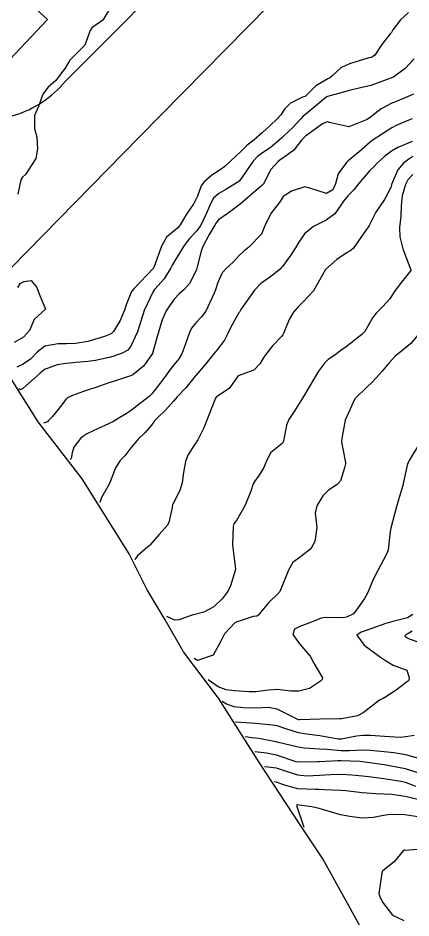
# Model space of a CAD drawing. Header units: metres. Extents: x 298520 to 308411, y 7433745 to 7450750.
# Drawn here: x 303270.6 to 303307.1, y 7440379.2 to 7440462.9 of the extents above; entities that cross this region are included whole.
import ezdxf

# ---------------------------------------------------------------- set-up
doc = ezdxf.new("R2010")
doc.units = ezdxf.units.M
doc.header["$LTSCALE"] = 10
for name, color, linetype in [('Area', 45, 'Continuous'), ('Curvas de Nivel 1m', 11, 'Continuous'), ('Curvas de Nivel 5m', 15, 'Continuous'), ('Edificações', 30, 'Continuous'), ('Vias Primárias', 230, 'Continuous')]:
    doc.layers.add(name, color=color, linetype=linetype)

msp = doc.modelspace()

# ---------------------------------------------------------------- linework, layer by layer
at = {"layer": 'Area'}
msp.add_polyline3d([(303303.464, 7440376.484, 732.471), (303298.935, 7440384.66, 740.491), (303296.839, 7440387.825, 738.931), (303293.066, 7440393.601, 743.311), (303289.262, 7440399.611, 740.822), (303286.002, 7440403.928, 742.541), (303284.275, 7440406.903, 742.591), (303282.614, 7440409.692, 742.571), (303280.954, 7440413.061, 743.171), (303276.582, 7440420.019, 744.022), (303272.472, 7440425.34, 747.932), (303267.745, 7440432.848, 750.011)], dxfattribs=at)
at = {"layer": 'Curvas de Nivel 1m', "flags": 128}
for points, elevation in [([(303306.898, 7440463.416), (303306.161, 7440462.738), (303305.467, 7440461.799), (303305.32, 7440461.575), (303305.201, 7440461.433), (303304.43, 7440460.458), (303303.776, 7440459.447), (303303.578, 7440459.302), (303303.431, 7440459.251), (303303.138, 7440459.163), (303301.425, 7440458.644), (303300.628, 7440458.281), (303299.795, 7440457.496), (303299.58, 7440457.328), (303299.409, 7440457.25), (303298.304, 7440456.612), (303297.385, 7440455.695), (303297.295, 7440455.62), (303297.059, 7440455.533), (303295.938, 7440454.984), (303295.372, 7440454.419), (303295.028, 7440453.892), (303294.735, 7440453.556), (303294.029, 7440452.89), (303293.35, 7440452.255), (303292.56, 7440451.582), (303291.893, 7440451.033), (303291.326, 7440450.504), (303290.854, 7440450.07), (303290.4, 7440449.609), (303289.834, 7440449.088), (303289.304, 7440448.725), (303288.642, 7440448.284), (303287.871, 7440447.634), (303287.637, 7440447.289), (303287.28, 7440446.339), (303286.95, 7440445.645), (303286.257, 7440444.661), (303285.686, 7440443.666), (303285.495, 7440443.413), (303285.238, 7440443.201), (303284.4, 7440442.51), (303283.942, 7440441.683), (303283.746, 7440441.154), (303283.222, 7440439.69), (303283.212, 7440439.67), (303283.193, 7440439.649), (303281.361, 7440437.717), (303281.17, 7440437.456), (303280.658, 7440436.225), (303280.496, 7440435.727), (303280.104, 7440434.765), (303279.483, 7440433.736), (303279.311, 7440433.548), (303279.12, 7440433.448), (303278.66, 7440433.288), (303277.113, 7440432.803), (303275.957, 7440432.623), (303275.111, 7440432.582), (303274.33, 7440432.578), (303273.109, 7440432.369), (303272.378, 7440431.821), (303271.772, 7440431.15), (303271.086, 7440430.697), (303270.507, 7440430.42)], 748), ([(303279.122, 7440463.744), (303278.508, 7440462.714), (303277.465, 7440462.004), (303277.33, 7440461.762), (303276.818, 7440460.394), (303276.186, 7440459.779), (303275.425, 7440459.001), (303274.976, 7440458.236), (303274.66, 7440457.798), (303274.112, 7440457.097), (303273.4, 7440456.482), (303272.915, 7440455.817), (303272.512, 7440454.687), (303272.13, 7440453.828), (303272.144, 7440452.621), (303272.342, 7440451.825), (303272.415, 7440450.736), (303272.257, 7440449.826), (303271.298, 7440448.351), (303271.03, 7440448.108), (303270.863, 7440447.844), (303270.597, 7440446.529)], 749), ([(303307.43, 7440459.105), (303306.614, 7440458.225), (303305.548, 7440457.429), (303305.46, 7440457.381), (303305.412, 7440457.361), (303303.992, 7440456.856), (303303.401, 7440456.645), (303302.449, 7440456.412), (303301.393, 7440456.168), (303300.873, 7440456.003), (303299.385, 7440455.606), (303299.312, 7440455.573), (303299.23, 7440455.502), (303297.367, 7440453.963), (303297.13, 7440453.767), (303296.902, 7440453.535), (303296.159, 7440452.738), (303295.347, 7440451.967), (303295.129, 7440451.769), (303294.898, 7440451.554), (303294.05, 7440450.845), (303293.325, 7440450.372), (303292.862, 7440450.034), (303292.477, 7440449.583), (303291.296, 7440447.883), (303291.158, 7440447.738), (303290.972, 7440447.603), (303289.942, 7440446.958), (303289.283, 7440446.585), (303288.77, 7440446.134), (303288.5, 7440445.628), (303288.131, 7440444.76), (303287.595, 7440443.645), (303287.238, 7440443.123), (303286.515, 7440442.372), (303285.979, 7440441.662), (303285.708, 7440441.173), (303285.203, 7440440.375), (303284.942, 7440439.927), (303284.82, 7440439.674), (303284.21, 7440438.652), (303283.334, 7440437.688), (303283.256, 7440437.605), (303283.171, 7440437.469), (303282.349, 7440435.702), (303282.056, 7440434.789), (303281.71, 7440433.711), (303281.109, 7440432.361), (303280.817, 7440432.012), (303280.276, 7440431.728), (303279.418, 7440431.417), (303279.097, 7440431.326), (303277.809, 7440431.043), (303277.09, 7440430.941), (303276.028, 7440430.842), (303275.087, 7440430.756), (303274.234, 7440430.65), (303273.079, 7440430.206), (303272.862, 7440430.027), (303272.634, 7440429.817), (303271.059, 7440428.423), (303270.82, 7440428.321), (303270.693, 7440428.4)], 747), ([(303307.389, 7440455.84), (303307.097, 7440455.703), (303306.448, 7440455.419), (303305.693, 7440455.114), (303305.378, 7440454.983), (303304.365, 7440454.448), (303303.365, 7440453.689), (303303.065, 7440453.454), (303301.356, 7440452.786), (303299.684, 7440453.172), (303299.361, 7440453.263), (303298.91, 7440453.059), (303297.347, 7440451.922), (303297.137, 7440451.741), (303296.972, 7440451.534), (303296.251, 7440450.618), (303295.319, 7440449.928), (303295.086, 7440449.783), (303294.785, 7440449.555), (303294.096, 7440448.772), (303293.487, 7440447.568), (303293.415, 7440447.445), (303293.289, 7440447.318), (303291.273, 7440445.6), (303290.134, 7440444.737), (303289.251, 7440444.141), (303289.029, 7440443.839), (303288.91, 7440443.625), (303288.379, 7440442.778), (303287.788, 7440441.642), (303287.644, 7440441.217), (303287.234, 7440439.649), (303287.192, 7440439.518), (303286.584, 7440438.251), (303286.056, 7440437.661), (303285.575, 7440437.26), (303285.164, 7440436.792), (303284.693, 7440436.14), (303284.391, 7440435.678), (303284.009, 7440434.812), (303283.662, 7440433.685), (303283.543, 7440433.262), (303283.103, 7440431.69), (303282.26, 7440430.528), (303281.279, 7440429.717), (303281.072, 7440429.611), (303279.66, 7440429.142), (303279.065, 7440428.949), (303277.844, 7440428.542), (303277.058, 7440428.278), (303276.686, 7440428.145), (303275.663, 7440427.784), (303275.252, 7440427.587), (303275.049, 7440427.406), (303274.353, 7440426.484), (303273.78, 7440425.803), (303273.415, 7440425.418), (303273.333, 7440425.347), (303272.983, 7440425.21)], 746), ([(303307.245, 7440451.411), (303305.908, 7440450.85), (303305.329, 7440450.507), (303304.711, 7440450.047), (303304.042, 7440449.443), (303303.681, 7440449.075), (303303.306, 7440448.717), (303302.249, 7440447.466), (303301.837, 7440446.92), (303301.276, 7440446.357), (303300.87, 7440445.882), (303300.618, 7440445.486), (303300.066, 7440444.681), (303299.249, 7440444.097), (303298.067, 7440443.518), (303297.236, 7440442.843), (303296.704, 7440442.059), (303296.405, 7440441.538), (303295.941, 7440440.814), (303295.197, 7440439.801), (303295.083, 7440439.662), (303294.979, 7440439.552), (303293.977, 7440438.77), (303293.179, 7440438.207), (303292.584, 7440437.579), (303291.339, 7440435.781), (303291.227, 7440435.599), (303291.2, 7440435.552), (303291.151, 7440435.479), (303290.461, 7440434.279), (303290.135, 7440433.61), (303289.802, 7440432.927), (303289.107, 7440432.012), (303288.778, 7440431.625), (303288.029, 7440430.695), (303287.137, 7440429.649), (303287.072, 7440429.57), (303286.21, 7440428.51), (303285.415, 7440427.666), (303285.236, 7440427.484), (303285.049, 7440427.26), (303284.304, 7440426.413), (303283.543, 7440425.685), (303283.296, 7440425.421), (303283.023, 7440425.023), (303282.409, 7440424.302), (303281.782, 7440423.708), (303280.994, 7440422.788), (303280.533, 7440422.179), (303280.115, 7440421.729), (303279.662, 7440421.044), (303279.182, 7440419.738), (303279.108, 7440419.581), (303278.949, 7440419.331), (303278.381, 7440418.306), (303278.223, 7440417.82)], 744), ([(303307.322, 7440450.039), (303306.95, 7440449.782), (303306.447, 7440449.419), (303305.933, 7440448.797), (303305.345, 7440447.429), (303305.333, 7440447.388), (303305.289, 7440447.2), (303304.679, 7440446.028), (303304.277, 7440445.44), (303303.865, 7440444.836), (303303.244, 7440443.608), (303303.165, 7440443.451), (303302.981, 7440443.195), (303301.756, 7440441.472), (303301.467, 7440441.229), (303301.217, 7440441.076), (303300.264, 7440440.433), (303299.193, 7440439.5), (303298.081, 7440437.516), (303297.163, 7440436.521), (303296.661, 7440436.032), (303296.236, 7440435.539), (303295.83, 7440434.855), (303295.303, 7440433.548), (303295.243, 7440433.428), (303295.12, 7440433.278), (303294.272, 7440432.397), (303293.608, 7440431.565), (303293.398, 7440431.267), (303293.09, 7440430.721), (303292.53, 7440430.129), (303291.073, 7440429.6), (303290.24, 7440428.43), (303289.053, 7440427.656), (303289.017, 7440427.621), (303288.978, 7440427.547), (303288.236, 7440425.632), (303287.888, 7440424.769), (303287.324, 7440423.645), (303286.998, 7440423.16), (303286.399, 7440422.246), (303286.172, 7440421.658), (303286, 7440420.628), (303285.873, 7440419.661), (303285.655, 7440418.953), (303284.988, 7440417.669), (303284.974, 7440417.628), (303284.93, 7440417.374), (303284.626, 7440415.962), (303284.466, 7440415.674), (303283.727, 7440414.856), (303282.886, 7440413.894), (303282.786, 7440413.79), (303282.664, 7440413.693), (303281.717, 7440412.865), (303281.473, 7440412.51)], 743), ([(303307.302, 7440448.358), (303306.861, 7440447.85), (303306.637, 7440447.417), (303306.322, 7440446.375), (303306.222, 7440445.42), (303306.19, 7440444.484), (303306.072, 7440443.422), (303306.107, 7440442.549), (303306.398, 7440441.418), (303307.134, 7440439.47), (303307.126, 7440439.411), (303306.265, 7440438.336), (303305.582, 7440437.426), (303305.426, 7440437.171), (303305.166, 7440436.783), (303304.535, 7440436.06), (303303.918, 7440435.442), (303303.575, 7440435.017), (303303.135, 7440434.241), (303302.841, 7440433.741), (303302.571, 7440433.458), (303301.111, 7440432.323), (303300.629, 7440431.963), (303299.957, 7440431.491), (303299.455, 7440431.139), (303299.092, 7440430.792), (303298.553, 7440430.036), (303298.237, 7440429.513), (303297.053, 7440427.53), (303296.288, 7440426.29), (303295.782, 7440425.543), (303295.556, 7440425.014), (303295.288, 7440423.547), (303295.203, 7440423.346), (303294.999, 7440423.191), (303294.097, 7440422.454), (303293.649, 7440421.563), (303293.467, 7440421.074), (303292.964, 7440420.283), (303292.645, 7440419.887), (303292.485, 7440419.577), (303292.253, 7440418.888), (303291.736, 7440417.588), (303290.919, 7440416.161), (303290.686, 7440415.831), (303290.611, 7440415.603), (303290.536, 7440413.956), (303290.571, 7440413.603), (303290.821, 7440411.642), (303290.814, 7440411.6), (303290.375, 7440410.069), (303290.15, 7440409.607), (303289.573, 7440408.865), (303288.818, 7440408.125), (303287.877, 7440407.634), (303286.81, 7440407.344), (303285.551, 7440406.917), (303285.197, 7440406.879), (303284.453, 7440407.21)], 742), ([(303270.601, 7440437.846), (303270.815, 7440438.205), (303271.179, 7440438.4), (303271.842, 7440438.492), (303272.342, 7440437.822), (303272.584, 7440437.236), (303273.153, 7440435.81), (303272.114, 7440434.85), (303271.662, 7440433.832), (303271.117, 7440433.218), (303270.239, 7440432.722)], 749), ([(303307.795, 7440433.4), (303307.115, 7440432.617), (303306.45, 7440432.076), (303305.657, 7440431.424), (303305.382, 7440431.143), (303305.093, 7440430.792), (303304.467, 7440430.051), (303303.904, 7440429.442), (303303.506, 7440429.008), (303303.064, 7440428.604), (303301.935, 7440427.467), (303301.033, 7440425.48), (303300.715, 7440423.775), (303300.693, 7440423.483), (303300.987, 7440421.859), (303301.058, 7440421.553), (303301.049, 7440421.479), (303301.04, 7440421.421), (303300.977, 7440421.064), (303300.596, 7440419.846), (303300.277, 7440419.487), (303299.469, 7440418.973), (303298.942, 7440418.442), (303298.4, 7440417.508), (303298.245, 7440416.829), (303298.393, 7440415.508), (303298.21, 7440414.193), (303297.832, 7440413.516), (303296.875, 7440412.761), (303296.174, 7440412.233), (303295.745, 7440411.541), (303295.495, 7440410.902), (303294.962, 7440409.549), (303294.908, 7440409.473), (303294.831, 7440409.401), (303293.884, 7440408.498), (303293.135, 7440407.567), (303292.991, 7440407.388), (303292.81, 7440407.264), (303292.456, 7440407.222), (303290.803, 7440406.647), (303289.791, 7440405.61), (303289.463, 7440404.933), (303288.763, 7440403.62), (303287.286, 7440403.113), (303286.983, 7440403.31)], 741), ([(303307.311, 7440407.403), (303306.81, 7440407.083), (303305.465, 7440406.765), (303304.804, 7440406.578), (303303.417, 7440406.069), (303302.797, 7440405.848), (303302.507, 7440405.751), (303302.112, 7440405.467), (303302.779, 7440404.559), (303304.316, 7440403.437), (303304.575, 7440403.247), (303304.76, 7440403.115), (303305.48, 7440402.699), (303306.751, 7440402.227), (303306.958, 7440401.62), (303306.981, 7440401.406), (303306.901, 7440401.247), (303306.739, 7440401.116), (303305.775, 7440400.371), (303304.717, 7440399.683), (303304.548, 7440399.6), (303304.224, 7440399.437), (303302.701, 7440398.266), (303302.174, 7440397.99), (303300.695, 7440397.699), (303300.49, 7440397.687), (303298.695, 7440397.666), (303296.768, 7440397.604), (303296.694, 7440397.611), (303296.554, 7440397.672), (303294.703, 7440398.606), (303293.891, 7440398.749), (303292.704, 7440398.695), (303291.578, 7440398.718), (303290.705, 7440398.816), (303289.992, 7440399.046), (303289.573, 7440399.32)], 739), ([(303307.247, 7440405.853), (303306.795, 7440405.585), (303306.679, 7440405.526), (303306.569, 7440405.412), (303306.79, 7440405.235), (303307.079, 7440405.115), (303308.78, 7440404.533)], 738), ([(303307.434, 7440396.152), (303306.679, 7440396.014), (303306.144, 7440395.95), (303304.679, 7440396.04), (303303.382, 7440396.152), (303302.68, 7440396.15), (303302.065, 7440396.08), (303300.676, 7440395.795), (303300.364, 7440395.795), (303298.679, 7440396.111), (303297.432, 7440396.271), (303296.682, 7440396.395), (303295.428, 7440396.8), (303294.688, 7440397.045), (303294.254, 7440397.122), (303292.69, 7440397.25), (303290.895, 7440397.394), (303290.823, 7440397.4)], 738), ([(303308.087, 7440393.953), (303306.657, 7440394.337), (303305.556, 7440394.525), (303304.661, 7440394.615), (303303.352, 7440394.76), (303302.663, 7440394.785), (303301.428, 7440394.706), (303300.662, 7440394.72), (303299.316, 7440394.841), (303298.664, 7440394.88), (303297.218, 7440394.968), (303296.666, 7440395.047), (303294.689, 7440395.534), (303294.673, 7440395.536), (303294.603, 7440395.551), (303292.957, 7440395.857), (303292.676, 7440395.892), (303292.333, 7440395.926), (303291.723, 7440396.01)], 737), ([(303307.885, 7440392.641), (303306.639, 7440393.047), (303304.643, 7440393.43), (303302.646, 7440393.696), (303302.396, 7440393.714), (303300.648, 7440393.787), (303300.341, 7440393.789), (303298.646, 7440393.693), (303298.467, 7440393.682), (303296.645, 7440393.675), (303296.471, 7440393.706), (303294.654, 7440394.313), (303293.716, 7440394.505), (303293.169, 7440394.555), (303292.633, 7440394.62)], 736), ([(303307.794, 7440390.203), (303306.609, 7440390.463), (303305.375, 7440390.659), (303304.612, 7440390.693), (303303.879, 7440390.705), (303302.616, 7440390.818), (303301.087, 7440391.007), (303300.619, 7440391.04), (303299.033, 7440391.082), (303298.619, 7440391.114), (303298.241, 7440391.127), (303296.619, 7440391.184), (303295.292, 7440391.543), (303294.625, 7440391.797), (303294.49, 7440391.824), (303294.443, 7440391.83)], 734), ([(303307.778, 7440388.585), (303306.587, 7440388.777), (303305.226, 7440388.784), (303304.586, 7440388.697), (303303.653, 7440388.513), (303302.588, 7440388.46), (303301.452, 7440388.609), (303300.592, 7440388.762), (303298.813, 7440389.285), (303298.601, 7440389.355), (303297.913, 7440389.51), (303296.739, 7440389.663), (303296.604, 7440389.686), (303296.493, 7440389.642), (303297.183, 7440387.62)], 733), ([(303308.555, 7440385.602), (303306.599, 7440385.455), (303306.553, 7440385.462), (303306.502, 7440385.462), (303306.423, 7440385.411), (303305.568, 7440384.39), (303304.525, 7440383.541), (303304.474, 7440383.48), (303304.451, 7440383.431), (303304.422, 7440383.332), (303304.17, 7440381.435), (303304.245, 7440381.178), (303304.495, 7440380.648), (303305.434, 7440379.42), (303306.476, 7440378.93)], 732)]:
    msp.add_lwpolyline(points, dxfattribs=dict(at, elevation=elevation))
at = {"layer": 'Curvas de Nivel 5m', "flags": 128}
for points, elevation in [([(303307.239, 7440453.537), (303306.935, 7440453.414), (303305.831, 7440452.953), (303305.356, 7440452.69), (303304.599, 7440452.189), (303303.447, 7440451.449), (303303.385, 7440451.407), (303303.342, 7440451.373), (303302.331, 7440450.462), (303301.315, 7440449.608), (303301.24, 7440449.555), (303301.15, 7440449.482), (303300.383, 7440448.408), (303300.129, 7440447.492), (303299.869, 7440446.909), (303299.279, 7440446.586), (303297.734, 7440447.075), (303297.288, 7440447.21), (303296.036, 7440446.788), (303295.274, 7440446.317), (303294.974, 7440445.847), (303294.767, 7440445.555), (303294.099, 7440444.717), (303293.544, 7440443.567), (303293.462, 7440443.346), (303293.235, 7440442.797), (303292.061, 7440441.587), (303291.592, 7440441.22), (303291.212, 7440440.851), (303290.615, 7440440.193), (303289.972, 7440439.612), (303289.601, 7440439.203), (303289.18, 7440438.301), (303288.963, 7440437.623), (303288.842, 7440437.298), (303288.061, 7440435.636), (303287.676, 7440435.111), (303287.136, 7440434.537), (303286.744, 7440434.039), (303286.555, 7440433.656), (303286.193, 7440432.578), (303285.84, 7440431.663), (303285.553, 7440431.208), (303285.087, 7440430.635), (303284.67, 7440430.083), (303284.384, 7440429.677), (303283.823, 7440428.925), (303283.055, 7440427.947), (303282.805, 7440427.694), (303281.039, 7440426.32), (303280.674, 7440426.086), (303280.077, 7440425.73), (303279.425, 7440425.338), (303279.024, 7440425.146), (303278.046, 7440424.726), (303277.01, 7440424.211), (303276.74, 7440424.04), (303276.424, 7440423.776), (303275.81, 7440422.966), (303275.656, 7440422.444), (303275.55, 7440421.932), (303275.443, 7440421.83)], 745), ([(303307.982, 7440423.395), (303306.986, 7440421.724), (303306.868, 7440421.527), (303306.827, 7440421.412), (303306.493, 7440419.882), (303306.382, 7440419.416), (303306.059, 7440418.302), (303305.785, 7440417.421), (303305.604, 7440416.745), (303305.262, 7440415.427), (303305.204, 7440415.131), (303305.008, 7440413.429), (303304.992, 7440413.319), (303304.879, 7440413.008), (303304.036, 7440411.442), (303303.633, 7440410.667), (303303.135, 7440409.455), (303302.827, 7440408.884), (303302.243, 7440408.042), (303301.812, 7440407.47), (303301.134, 7440407.153), (303300.809, 7440407.103), (303299.193, 7440407.113), (303298.808, 7440407.052), (303298.06, 7440406.765), (303296.8, 7440406.276), (303296.306, 7440406.027), (303296.16, 7440405.536), (303296.78, 7440404.664), (303297.779, 7440403.515), (303298.125, 7440402.878), (303298.746, 7440401.811), (303298.904, 7440401.498), (303298.877, 7440401.363), (303298.738, 7440401.204), (303297.716, 7440400.527), (303296.724, 7440400.27), (303295.987, 7440400.274), (303294.726, 7440400.413), (303293.91, 7440400.378), (303292.722, 7440400.21), (303292.099, 7440400.209), (303290.724, 7440400.307), (303289.949, 7440400.384), (303289.203, 7440400.671), (303288.283, 7440401.31)], 740), ([(303307.608, 7440391.395), (303306.891, 7440391.671), (303306.626, 7440391.758), (303306.188, 7440391.854), (303304.63, 7440392.123), (303303.46, 7440392.276), (303302.632, 7440392.371), (303301.634, 7440392.469), (303300.633, 7440392.505), (303299.646, 7440392.476), (303298.632, 7440392.427), (303297.474, 7440392.36), (303296.632, 7440392.443), (303295.278, 7440392.902), (303294.638, 7440393.1), (303293.828, 7440393.193), (303293.533, 7440393.22)], 735)]:
    msp.add_lwpolyline(points, dxfattribs=dict(at, elevation=elevation))
at = {"layer": 'Edificações'}
msp.add_lwpolyline([(303264.951, 7440478.873), (303271.49, 7440472.296), (303278.844, 7440479.538), (303279.35, 7440479.024), (303281.036, 7440480.684), (303280.186, 7440481.546), (303284.56, 7440485.791), (303287.669, 7440482.523), (303287.952, 7440481.359, -0.173427), (303287.278, 7440474.943), (303286.176, 7440475.993), (303281.365, 7440471.081), (303282.723, 7440469.75), (303278.438, 7440465.145), (303274.36, 7440469.024), (303271.25, 7440465.62), (303270.794, 7440465.121), (303273.356, 7440462.781), (303267.814, 7440456.916)], format="xyb", dxfattribs=at)
at = {"layer": 'Vias Primárias'}
for points, elevation in [([(303324.292, 7440636.929), (303342.366, 7440625.359), (303352.144, 7440619.116), (303367.534, 7440609.336), (303370.89, 7440607.232, -0.03759), (303375.171, 7440604.076, -0.005453), (303379.51, 7440600.261, -0.039395), (303386.792, 7440592.598, -0.029342), (303394.587, 7440581.735), (303404.71, 7440566.325), (303411.597, 7440555.946, -0.057091), (303413.577, 7440552.066, 0.000239), (303414.632, 7440549.25, -0.165417), (303414.928, 7440539.65, -0.137953), (303408.707, 7440529.969, -0.079996), (303399.07, 7440523.85, 0.016643), (303389.777, 7440519.482), (303345.462, 7440498.277), (303312.685, 7440482.173, 0.111037), (303307.97, 7440478.378), (303281.892, 7440451.855), (303265.437, 7440435.065)], 722.311), ([(303231.367, 7440484.102), (303235.459, 7440479.73), (303244.136, 7440471.204), (303256.987, 7440458.575), (303260.37, 7440455.624, 0.123656), (303264.242, 7440453.652, 0.130584), (303270.245, 7440453.859, 0.147872), (303275.01, 7440457.036), (303281.091, 7440463.11), (303288.394, 7440471.177, 0.351424), (303289.096, 7440482.918, 0.057434), (303284.576, 7440487.96), (303272.423, 7440500.109), (303246.393, 7440525.886), (303208.887, 7440562.751), (303191.514, 7440580.343), (303169.329, 7440601.671, 0.166772), (303164.667, 7440603.839, 0.155728), (303157.299, 7440602.312, 0.071194)], 755.935)]:
    msp.add_lwpolyline(points, format="xyb", dxfattribs=dict(at, elevation=elevation))

doc.saveas('drawing.dxf')
